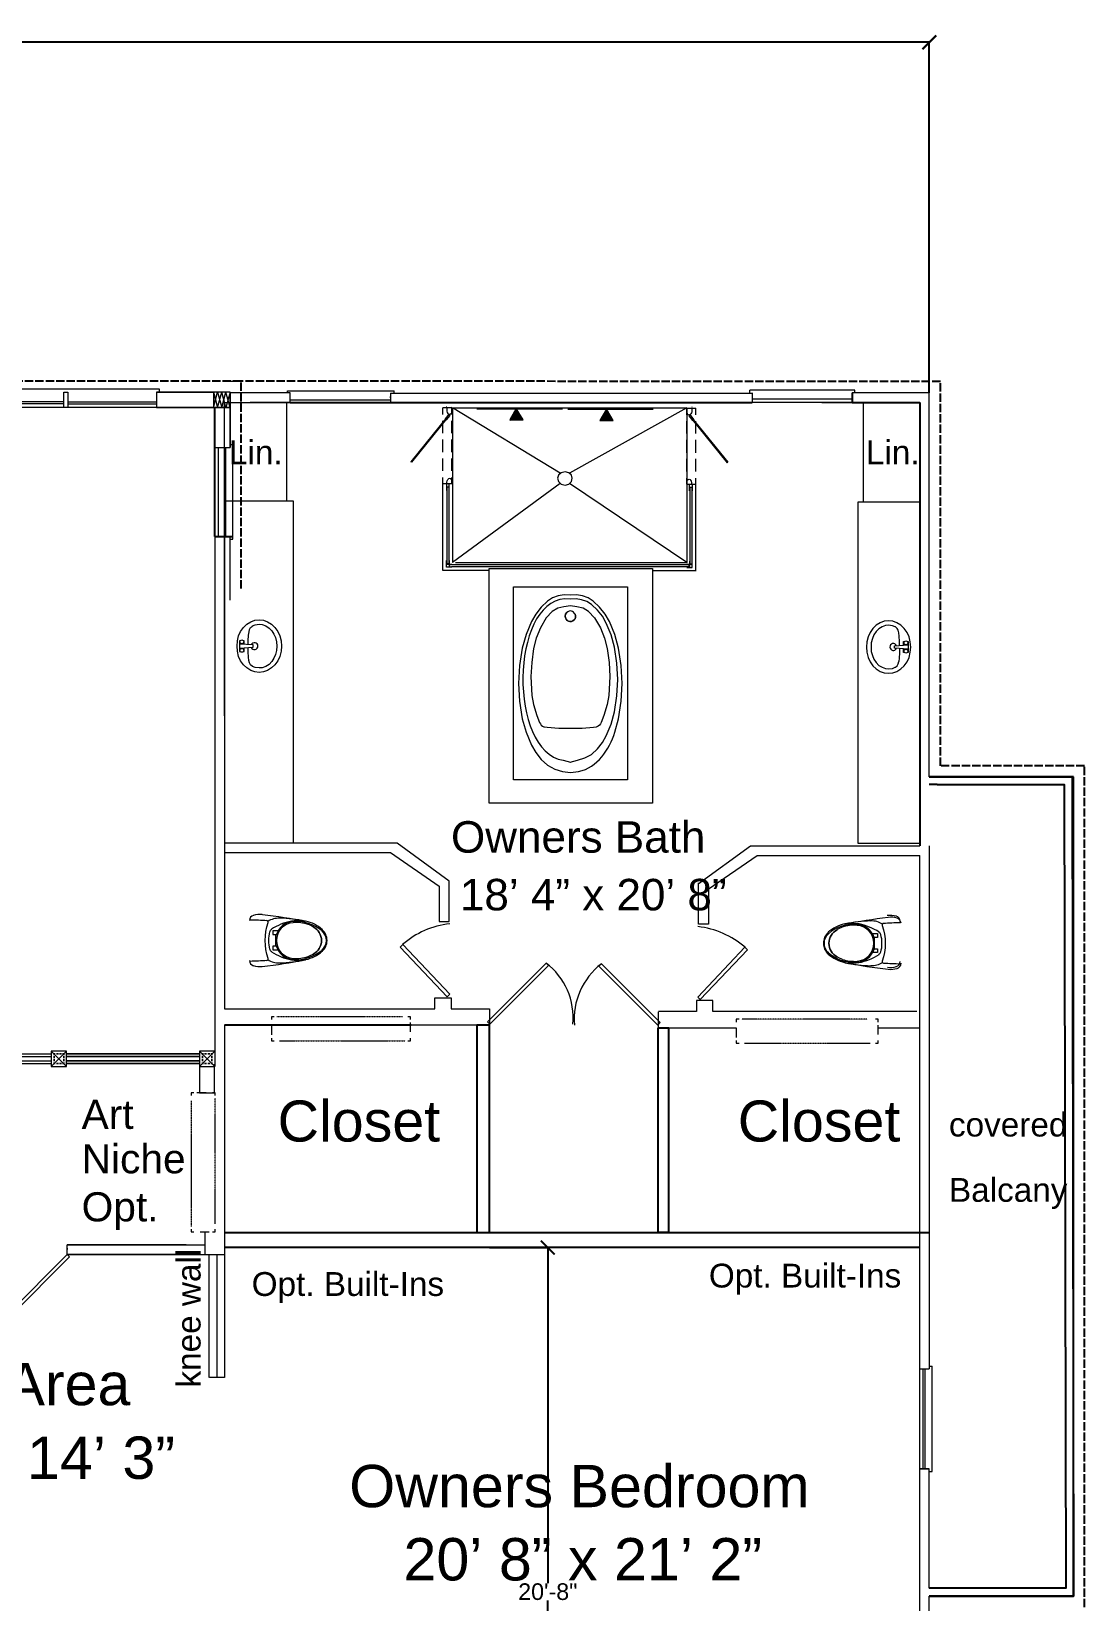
# Model space of a CAD drawing. Header units: inches. Extents: x 38 to 8673, y 1 to 7200.
# Drawn here: x 7977 to 8357, y 3444 to 4010 of the extents above; entities that cross this region are included whole.
import ezdxf

# ---------------------------------------------------------------- set-up
doc = ezdxf.new("R2010")
doc.units = ezdxf.units.IN
doc.header["$MEASUREMENT"] = 0
doc.linetypes.add('ACAD_ISO02W100', pattern=[15, 12, -3])
doc.linetypes.add('ACAD_ISO08W100', pattern=[36, 24, -3, 6, -3])
doc.layers.add('PDF_Layer 2', color=7, linetype='Continuous', true_color=0x221f1f)
doc.styles.add('PDF Arial', font='arial.ttf')
doc.styles.get("Standard").update_dxf_attribs({"font": 'arial.ttf'})
doc.dimstyles.get("Standard").update_dxf_attribs({"dimtxt": 6, "dimasz": 5, "dimexe": 0.18, "dimexo": 0.0625, "dimgap": 0.09, "dimtad": 0, "dimtih": 1, "dimtoh": 1, "dimdec": 0, "dimzin": 0, "dimdsep": 46, "dimlunit": 4, "dimtxsty": 'Standard', "dimblk": 'ARCHTICK', "dimcen": 0.09, "dimclrd": 3, "dimclre": 3, "dimclrt": 1, "dimadec": 0, "dimazin": 0, "dimtfac": 1, "dimtdec": 0, "dimtofl": 0, "dimtmove": 0, "dimatfit": 3, "dimfxl": 100, "dimtolj": 1, "dimtzin": 0, "dimarcsym": 0})

# ---------------------------------------------------------------- blocks, each defined once
blk = doc.blocks.new('_ArchTick')
at = {"color": 0, "linetype": 'ByBlock', "const_width": 0.15}
blk.add_lwpolyline([(-0.5, -0.5), (0.5, 0.5)], dxfattribs=at)
blk = doc.blocks.new('*D69')
at = {"layer": 'Defpoints', "color": 0, "transparency": 16777216}
for p in [(8141.98, 3571.39), (8163.03, 3571.39), (8176.07, 3323.25)]:
    blk.add_point(p, dxfattribs=at)
at = {"layer": 'PDF_Layer 2', "color": 3, "lineweight": -2, "transparency": 16777216}
for p, q in [((8142.05, 3571.39), (8163.21, 3571.39)), ((8163.03, 3571.39), (8163.03, 3450.47)), ((8163.03, 3323.25), (8163.03, 3444.16)), ((8176.01, 3323.25), (8162.85, 3323.25))]:
    blk.add_line(p, q, dxfattribs=at)
at = {"layer": 'PDF_Layer 2', "color": 3, "lineweight": -2, "transparency": 16777216, "xscale": 5, "yscale": 5, "zscale": 5}
for p, rotation in [((8163.03, 3571.39), 90), ((8163.03, 3323.25), 270)]:
    blk.add_blockref('_ArchTick', p, dxfattribs=dict(at, rotation=rotation))
at = {"layer": 'PDF_Layer 2', "color": 1, "transparency": 16777216, "insert": (8163.03, 3447.32), "char_height": 6, "attachment_point": 5}
blk.add_mtext('\\A1;20\'-8"', dxfattribs=at)
blk = doc.blocks.new('*D76')
at = {"layer": 'Defpoints', "color": 0, "transparency": 16777216}
for p in [(8300.51, 4005.95), (7481.47, 3903.81), (8300.51, 3879.52)]:
    blk.add_point(p, dxfattribs=at)
at = {"layer": 'PDF_Layer 2', "color": 3, "lineweight": -2, "transparency": 16777216}
for p, q in [((7481.47, 3903.87), (7481.47, 4006.13)), ((7481.47, 4005.95), (7880.58, 4005.95)), ((8300.51, 4005.95), (7901.4, 4005.95)), ((8300.51, 3879.58), (8300.51, 4006.13))]:
    blk.add_line(p, q, dxfattribs=at)
at = {"layer": 'PDF_Layer 2', "color": 3, "lineweight": -2, "transparency": 16777216, "xscale": 5, "yscale": 5, "zscale": 5, "rotation": 180}
blk.add_blockref('_ArchTick', (7481.47, 4005.95), dxfattribs=at)
at = {"layer": 'PDF_Layer 2', "color": 3, "lineweight": -2, "transparency": 16777216, "xscale": 5, "yscale": 5, "zscale": 5}
blk.add_blockref('_ArchTick', (8300.51, 4005.95), dxfattribs=at)
at = {"layer": 'PDF_Layer 2', "color": 1, "transparency": 16777216, "insert": (7890.99, 4005.95), "char_height": 6, "attachment_point": 5}
blk.add_mtext('\\A1;68\'-3"', dxfattribs=at)

msp = doc.modelspace()

# ---------------------------------------------------------------- linework, layer by layer
at = {"color": 18, "true_color": 0x000000}
for p, q in [((8297.07, 3876.08), (8297.07, 3716.22)), ((8352.5, 3741.11), (8300.51, 3741.11)), ((8303.31, 3738.31), (8300.51, 3738.31)), ((8352.5, 3445.78), (8352.5, 3741.11)), ((8113.79, 3651.61), (8046.47, 3651.61)), ((8046.47, 3576.81), (8300.51, 3576.82)), ((8297.07, 3571.39), (8046.47, 3571.39)), ((8303.31, 3448.58), (8300.51, 3448.58)), ((8300.51, 3445.78), (8352.5, 3445.78))]:
    msp.add_line(p, q, dxfattribs=at)
for points in [[(8300.51, 3741.12), (8352, 3741.12), (8352.5, 3445.78), (8300.51, 3445.78)], [(8303.31, 3738.31), (8349.2, 3738.31), (8349.69, 3448.58), (8303.31, 3448.58)]]:
    msp.add_lwpolyline(points, dxfattribs=at)
for points in [[(8141.98, 3651.61), (8137.44, 3651.61), (8137.44, 3576.82), (8141.98, 3576.82)], [(8202.82, 3650.61), (8206.55, 3650.61), (8206.55, 3576.82), (8202.82, 3576.82)]]:
    msp.add_lwpolyline(points, close=True, dxfattribs=at)
at = {"layer": 'PDF_Layer 2', "color": 18, "linetype": 'ACAD_ISO02W100', "ltscale": 0.25, "true_color": 0x000000}
for p, q in [((8052.55, 3883.81), (7763.19, 3883.81)), ((8304.51, 3883.61), (8052.55, 3883.81)), ((8052.55, 3809.01), (8052.55, 3883.81)), ((8304.51, 3745.11), (8304.51, 3883.61)), ((8356.5, 3745.11), (8304.51, 3745.11)), ((8356.5, 3441.77), (8356.5, 3745.11))]:
    msp.add_line(p, q, dxfattribs=at)
at = {"layer": 'PDF_Layer 2', "color": 18, "lineweight": 0, "true_color": 0x000000}
for p, q in [((8042.55, 3879.81), (8042.55, 3874.29)), ((8236.7, 3879.53), (8236.7, 3876.09)), ((8046.55, 3836.09), (8046.55, 3876.09)), ((8113.87, 3854.52), (8113.63, 3854.72)), ((8227.69, 3854.36), (8227.89, 3854.6)), ((8043.03, 3827.81), (8043.03, 3801.29)), ((8300.5, 3716.22), (8300.51, 3527.66)), ((8297.07, 3650.61), (8297.07, 3712.8)), ((8043.03, 3642.25), (8043.03, 3636.73)), ((8037.51, 3636.73), (8043.03, 3636.73)), ((8037.51, 3636.73), (8037.51, 3627.21)), ((8037.51, 3627.21), (8042.87, 3627.21)), ((8042.87, 3627.21), (8042.86, 3627.47)), ((8039.36, 3577.07), (8039.36, 3568.9))]:
    msp.add_line(p, q, dxfattribs=at)
at = {"layer": 'PDF_Layer 2', "color": 18, "true_color": 0x000000}
for p, q in [((8272.7, 3879.52), (8272.7, 3876.09)), ((8043.03, 3859.81), (8043.03, 3874.29)), ((8070.21, 3876.09), (8106.3, 3876.09)), ((8106.3, 3876.09), (8236.7, 3876.09)), ((8272.7, 3876.09), (8297.07, 3876.09)), ((8297.07, 3876.09), (8297.07, 3876.08)), ((8043.03, 3827.81), (8043.03, 3859.81)), ((8043.03, 3827.81), (8049.51, 3827.81))]:
    msp.add_line(p, q, dxfattribs=at)
at = {"layer": 'PDF_Layer 2', "color": 18, "lineweight": 0, "true_color": 0x000000}
for points in [[(8048.55, 3883.81), (8049.35, 3883.81)], [(8049.75, 3883.81), (8050.47, 3883.81)], [(8021.99, 3879.81), (8021.99, 3874.29), (7957.99, 3874.29), (7957.99, 3879.81), (7939.99, 3879.81), (7939.99, 3874.29), (7875.99, 3874.29), (7875.99, 3879.81)], [(8023.03, 3879.81), (8023.03, 3880.85), (7957.03, 3880.85), (7957.03, 3879.81)], [(8021.99, 3879.81), (8042.55, 3879.81), (8021.99, 3879.81)], [(8048.55, 3879.81), (8021.99, 3879.81)], [(8042.55, 3879.81), (8043.99, 3874.29), (8045.51, 3879.81)], [(8042.55, 3874.29), (8043.99, 3879.81)], [(8043.99, 3879.81), (8045.51, 3874.29), (8047.03, 3879.81)], [(8048.55, 3879.81), (8047.03, 3874.29), (8045.51, 3879.81)], [(8046.55, 3876.09), (8070.21, 3876.09), (8070.21, 3879.61)], [(8048.55, 3874.29), (8047.03, 3879.81)], [(8048.55, 3879.81), (8048.55, 3874.29), (8048.55, 3879.81)], [(8070.21, 3879.61), (8048.55, 3879.61)], [(8055.76, 3876.09), (8070.21, 3876.09), (8070.21, 3879.61)], [(8069.26, 3880.29), (8107.7, 3880.29)], [(8069.26, 3879.61), (8069.26, 3880.29)], [(8106.3, 3879.49), (8106.3, 3876.09), (8106.3, 3876.09)], [(8106.3, 3879.49), (8236.7, 3879.49)], [(8107.7, 3879.49), (8107.7, 3880.29)], [(8273.74, 3880.57), (8235.83, 3880.57)], [(8235.83, 3879.52), (8235.83, 3880.57)], [(8300.51, 3741.12), (8300.51, 3879.52), (8272.7, 3879.52)], [(8273.74, 3879.53), (8273.74, 3880.57)], [(7988.55, 3876.29), (7957.99, 3876.29)], [(7988.55, 3875.57), (7957.99, 3875.57)], [(7989.99, 3876.29), (8021.99, 3876.29)], [(7989.99, 3875.57), (8021.99, 3875.57)], [(8048.55, 3874.29), (8021.99, 3874.29), (8048.55, 3874.29)], [(8021.99, 3874.29), (8048.55, 3874.29), (8021.99, 3874.29)], [(8048.55, 3874.29), (8021.99, 3874.29), (8048.55, 3874.29)], [(8043.03, 3874.29), (8021.99, 3874.29)], [(8055.76, 3876.09), (8070.21, 3876.09), (8055.76, 3876.09)], [(8068.79, 3876.09), (8068.79, 3876.09), (8068.79, 3840.56)], [(8070.21, 3877.01), (8106.3, 3877.01)], [(8128.48, 3874.17), (8125.23, 3874.17)], [(8125.23, 3871.79), (8125.23, 3874.17)], [(8126.65, 3874.17), (8126.65, 3872.92), (8126.75, 3872.54), (8126.96, 3872.17)], [(8128.48, 3874.17), (8128.48, 3872.92), (8128.28, 3872.17)], [(8128.48, 3874.54), (8128.38, 3874.54)], [(8128.48, 3871.79), (8128.48, 3874.17)], [(8128.68, 3874.17), (8213.1, 3874.17), (8170.79, 3850.61)], [(8167.5, 3850.61), (8128.68, 3874.17)], [(8128.68, 3874.17), (8128.68, 3818.41)], [(8137.48, 3873.76), (8168.31, 3873.76)], [(8165.64, 3873.89), (8147.61, 3873.89)], [(8150.68, 3872.2), (8153.11, 3869.79)], [(8150.76, 3872.37), (8153.38, 3869.78)], [(8150.76, 3872.28), (8153.29, 3869.79)], [(8150.86, 3872.46), (8153.56, 3869.79)], [(8150.94, 3872.64), (8153.83, 3869.79)], [(8150.94, 3872.55), (8153.74, 3869.78)], [(8151.04, 3872.82), (8153.92, 3869.96)], [(8151.04, 3872.73), (8154.01, 3869.79)], [(8151.12, 3872.91), (8153.74, 3870.32)], [(8151.22, 3873.08), (8153.38, 3870.94)], [(8151.22, 3873), (8153.56, 3870.68)], [(8151.3, 3873.26), (8152.93, 3871.66)], [(8151.3, 3873.18), (8153.11, 3871.3)], [(8151.4, 3873.36), (8152.75, 3872.02)], [(8151.48, 3873.53), (8152.39, 3872.73)], [(8151.48, 3873.44), (8152.57, 3872.37)], [(8151.58, 3873.71), (8151.94, 3873.35)], [(8151.58, 3873.62), (8152.12, 3873)], [(8151.66, 3873.8), (8151.76, 3873.71)], [(8170.2, 3873.71), (8201.04, 3873.71)], [(8198.15, 3873.71), (8180.12, 3873.71)], [(8183.28, 3872.19), (8185.89, 3869.6)], [(8183.36, 3872.28), (8186.07, 3869.61)], [(8183.46, 3872.46), (8186.34, 3869.61)], [(8183.46, 3872.37), (8186.25, 3869.6)], [(8183.54, 3872.64), (8186.43, 3869.79)], [(8183.54, 3872.55), (8186.52, 3869.61)], [(8183.64, 3872.73), (8186.25, 3870.14)], [(8183.72, 3872.91), (8185.89, 3870.77)], [(8183.72, 3872.82), (8186.07, 3870.5)], [(8183.82, 3873.08), (8185.44, 3871.48)], [(8183.82, 3873), (8185.62, 3871.12)], [(8183.9, 3873.18), (8185.26, 3871.84)], [(8184, 3873.35), (8184.9, 3872.55)], [(8184, 3873.26), (8185.08, 3872.19)], [(8184.08, 3873.53), (8184.45, 3873.17)], [(8184.08, 3873.44), (8184.63, 3872.82)], [(8184.18, 3873.62), (8184.27, 3873.53)], [(8213.08, 3874.38), (8213.18, 3874.38)], [(8213.08, 3874), (8216.33, 3874)], [(8213.08, 3871.62), (8213.08, 3874)], [(8213.08, 3874), (8213.08, 3872.75), (8213.29, 3872)], [(8213.1, 3874.17), (8213.1, 3818.41)], [(8214.91, 3874), (8214.91, 3872.75), (8214.81, 3872.37), (8214.61, 3872)], [(8216.33, 3871.62), (8216.33, 3874)], [(8272.7, 3877.29), (8236.7, 3877.29)], [(8272.7, 3876.09), (8272.7, 3876.09), (8236.7, 3876.09)], [(8261.74, 3876.09), (8272.7, 3876.09)], [(8276.75, 3876.09), (8276.75, 3840.24)], [(8297.07, 3776.65), (8297.07, 3776.65), (8297.07, 3876.09), (8297.07, 3876.09), (8297.07, 3876.09)], [(8126.96, 3870.79), (8126.76, 3870.92), (8113.63, 3854.72)], [(8126.96, 3870.79), (8113.87, 3854.52)], [(8125.23, 3865.04), (8125.23, 3869.54)], [(8127.36, 3871.91), (8126.04, 3870.16), (8126.15, 3870.16)], [(8126.35, 3869.79), (8126.25, 3869.92)], [(8127.66, 3871.42), (8126.35, 3869.79)], [(8128.28, 3872.17), (8127.98, 3871.92), (8127.57, 3871.79), (8127.26, 3871.92), (8126.96, 3872.17)], [(8127.36, 3871.92), (8127.67, 3871.42)], [(8128.48, 3865.04), (8128.48, 3869.54)], [(8149.32, 3869.78), (8149.42, 3869.78)], [(8149.41, 3869.96), (8149.68, 3869.78)], [(8149.41, 3869.88), (8149.5, 3869.79)], [(8149.5, 3870.14), (8149.96, 3869.79)], [(8149.5, 3870.05), (8149.78, 3869.78)], [(8149.59, 3870.23), (8150.04, 3869.78)], [(8149.68, 3870.41), (8150.41, 3869.79)], [(8149.68, 3870.32), (8150.23, 3869.79)], [(8149.77, 3870.59), (8150.67, 3869.79)], [(8149.77, 3870.5), (8150.49, 3869.78)], [(8149.86, 3870.76), (8150.95, 3869.78)], [(8149.86, 3870.68), (8150.86, 3869.79)], [(8149.96, 3870.86), (8151.13, 3869.79)], [(8150.04, 3871.12), (8151.4, 3869.78)], [(8150.04, 3870.94), (8151.22, 3869.78)], [(8150.14, 3871.3), (8151.67, 3869.79)], [(8150.14, 3871.21), (8151.58, 3869.78)], [(8150.22, 3871.39), (8151.85, 3869.79)], [(8150.32, 3871.57), (8152.12, 3869.78)], [(8150.32, 3871.48), (8151.94, 3869.79)], [(8150.4, 3871.75), (8152.39, 3869.79)], [(8150.4, 3871.66), (8152.3, 3869.78)], [(8150.5, 3871.84), (8152.57, 3869.79)], [(8150.58, 3872.02), (8152.84, 3869.79)], [(8150.58, 3871.93), (8152.66, 3869.79)], [(8150.68, 3872.1), (8153.02, 3869.78)], [(8181.83, 3869.61), (8181.92, 3869.61)], [(8181.92, 3869.78), (8182.19, 3869.6)], [(8181.92, 3869.7), (8182.01, 3869.61)], [(8182.01, 3869.96), (8182.46, 3869.61)], [(8182.01, 3869.87), (8182.28, 3869.6)], [(8182.1, 3870.05), (8182.56, 3869.6)], [(8182.19, 3870.23), (8182.91, 3869.61)], [(8182.19, 3870.14), (8182.73, 3869.61)], [(8182.28, 3870.41), (8183.19, 3869.61)], [(8182.28, 3870.32), (8183.01, 3869.61)], [(8182.37, 3870.59), (8183.45, 3869.61)], [(8182.37, 3870.5), (8183.36, 3869.61)], [(8182.46, 3870.68), (8183.64, 3869.61)], [(8182.55, 3870.94), (8183.9, 3869.6)], [(8182.55, 3870.76), (8183.72, 3869.6)], [(8182.64, 3871.12), (8184.18, 3869.61)], [(8182.64, 3871.04), (8184.09, 3869.61)], [(8182.73, 3871.21), (8184.35, 3869.61)], [(8182.82, 3871.39), (8184.63, 3869.6)], [(8182.82, 3871.3), (8184.45, 3869.61)], [(8182.92, 3871.57), (8184.9, 3869.61)], [(8182.92, 3871.48), (8184.81, 3869.61)], [(8183, 3871.66), (8185.08, 3869.61)], [(8183.1, 3871.84), (8185.35, 3869.61)], [(8183.1, 3871.75), (8185.17, 3869.61)], [(8183.18, 3872.02), (8185.62, 3869.61)], [(8183.18, 3871.92), (8185.53, 3869.6)], [(8183.28, 3872.1), (8185.8, 3869.61)], [(8213.08, 3864.86), (8213.08, 3869.37)], [(8213.28, 3872), (8213.59, 3871.74), (8213.99, 3871.62), (8214.3, 3871.74), (8214.6, 3872)], [(8214.2, 3871.74), (8213.89, 3871.25)], [(8213.89, 3871.25), (8215.21, 3869.62)], [(8214.2, 3871.75), (8215.52, 3870), (8215.42, 3870)], [(8214.6, 3870.62), (8214.8, 3870.74), (8227.89, 3854.6)], [(8214.6, 3870.62), (8227.69, 3854.36)], [(8215.21, 3869.62), (8215.31, 3869.75)], [(8216.33, 3864.86), (8216.33, 3869.37)], [(8125.23, 3858.15), (8125.23, 3862.78)], [(8128.48, 3858.15), (8128.48, 3862.78)], [(8213.08, 3857.98), (8213.08, 3862.61)], [(8216.33, 3857.98), (8216.33, 3862.61)], [(8043.03, 3859.81), (8048.55, 3859.81)], [(8044.31, 3827.81), (8044.31, 3859.81)], [(8047.03, 3827.81), (8047.03, 3859.81)], [(8049.51, 3826.85), (8049.51, 3860.85), (8048.55, 3860.85)], [(8125.23, 3851.4), (8125.23, 3855.9)], [(8128.48, 3851.4), (8128.48, 3855.9)], [(8213.08, 3851.22), (8213.08, 3855.73)], [(8216.33, 3851.22), (8216.33, 3855.73)], [(8125.23, 3846.76), (8125.13, 3846.76)], [(8125.23, 3846.76), (8125.23, 3849.02)], [(8125.23, 3815.48), (8125.23, 3846.77)], [(8128.48, 3846.76), (8125.23, 3846.76)], [(8126.55, 3846.76), (8126.55, 3844.39)], [(8126.65, 3847.39), (8126.75, 3847.89), (8126.96, 3848.27)], [(8126.65, 3846.76), (8126.65, 3847.39)], [(8126.65, 3845.64), (8126.65, 3817.98)], [(8126.65, 3845.64), (8127.36, 3845.64), (8127.36, 3817.98)], [(8128.28, 3848.27), (8127.98, 3848.52), (8127.57, 3848.64), (8127.26, 3848.52), (8126.96, 3848.27)], [(8127.46, 3844.39), (8127.46, 3846.77)], [(8128.48, 3847.39), (8128.38, 3847.89), (8128.28, 3848.27)], [(8128.48, 3847.14), (8128.38, 3847.14)], [(8128.48, 3846.76), (8128.48, 3849.02)], [(8167.5, 3846.83), (8128.68, 3818.41)], [(8213.1, 3818.41), (8170.79, 3846.83)], [(8213.08, 3846.6), (8213.08, 3848.85)], [(8213.08, 3847.22), (8213.18, 3847.72), (8213.29, 3848.1)], [(8213.08, 3846.97), (8213.18, 3846.97)], [(8213.08, 3846.6), (8216.33, 3846.6)], [(8213.28, 3848.1), (8213.59, 3848.34), (8213.99, 3848.47), (8214.3, 3848.34), (8214.6, 3848.1)], [(8214.1, 3844.22), (8214.1, 3846.59)], [(8214.91, 3845.47), (8214.2, 3845.47), (8214.2, 3817.82)], [(8214.91, 3847.22), (8214.81, 3847.72), (8214.61, 3848.1)], [(8214.91, 3846.6), (8214.91, 3847.22)], [(8214.91, 3845.47), (8214.91, 3817.82)], [(8215.01, 3846.6), (8215.01, 3844.22)], [(8216.33, 3846.6), (8216.33, 3848.85)], [(8216.33, 3846.6), (8216.43, 3846.6)], [(8216.33, 3815.32), (8216.33, 3846.6)], [(8046.55, 3717.36), (8071.36, 3717.36), (8071.36, 3840.56), (8046.55, 3840.56)], [(8046.55, 3763.13), (8046.55, 3836.09), (8046.48, 3657.54), (8122.32, 3657.51), (8122.32, 3661.46), (8128.21, 3661.46), (8128.21, 3657.51), (8141.98, 3657.51), (8141.98, 3651.61), (8113.79, 3651.61)], [(8048.55, 3804.81), (8048.55, 3827.81), (8048.55, 3827.81), (8048.55, 3827.81), (8048.55, 3827.81)], [(8048.55, 3826.85), (8049.51, 3826.85)], [(8126.55, 3816.74), (8126.55, 3819.11)], [(8127.46, 3819.11), (8127.46, 3816.73), (8126.55, 3816.73)], [(8126.55, 3817.86), (8128.48, 3817.86)], [(8128.48, 3816.74), (8126.55, 3816.74)], [(8126.65, 3817.98), (8127.36, 3817.98)], [(8127.36, 3817.98), (8126.65, 3817.98)], [(8127.56, 3817.74), (8127.56, 3816.99)], [(8127.56, 3816.98), (8127.56, 3817.74)], [(8213.71, 3817.54), (8128.28, 3817.54)], [(8213.71, 3816.84), (8128.28, 3816.84)], [(8213.26, 3818.31), (8129.75, 3818.31)], [(8215.01, 3817.69), (8213.08, 3817.69)], [(8213.08, 3816.56), (8215.01, 3816.56)], [(8214, 3817.57), (8214, 3816.82)], [(8214, 3816.82), (8214, 3817.57)], [(8214.1, 3818.94), (8214.1, 3816.57), (8215.01, 3816.57)], [(8214.91, 3817.82), (8214.2, 3817.82)], [(8214.2, 3817.82), (8214.91, 3817.82)], [(8215.01, 3816.56), (8215.01, 3818.94)], [(8141.8, 3815.56), (8125.15, 3815.56)], [(8216.33, 3815.46), (8200.84, 3815.46)], [(8191.71, 3740.08), (8150.7, 3740.08), (8150.7, 3809.64), (8191.71, 3809.64)], [(8162.94, 3804.44), (8160.68, 3802.32), (8158.75, 3799.77), (8157.14, 3797.12)], [(8171.2, 3806.67), (8168.95, 3806.78), (8166.8, 3806.35), (8164.76, 3805.61), (8162.94, 3804.44)], [(8171.2, 3805.18), (8169.16, 3805.29)], [(8178.82, 3803.27), (8177.11, 3804.33), (8175.17, 3804.97), (8173.24, 3805.29), (8171.2, 3805.18)], [(8179.36, 3804.44), (8177.54, 3805.61), (8175.5, 3806.35), (8173.35, 3806.78), (8171.21, 3806.67)], [(8185.26, 3797.11), (8183.66, 3799.76), (8181.62, 3802.32), (8179.36, 3804.44)], [(8191.71, 3809.64), (8191.71, 3740.08)], [(8043.03, 3801.29), (8043.03, 3642.25), (8037.51, 3642.25), (8037.51, 3636.73)], [(8171.2, 3802.74), (8168.84, 3802.42), (8166.59, 3801.89), (8164.66, 3800.72), (8162.4, 3798.49)], [(8169.81, 3800.3), (8169.38, 3799.77), (8169.27, 3799.02), (8169.38, 3799.77), (8169.81, 3800.3)], [(8179.9, 3798.49), (8177.75, 3800.73), (8175.82, 3801.89), (8173.46, 3802.42), (8171.2, 3802.74)], [(8184.08, 3796.58), (8182.69, 3799.02), (8180.97, 3801.25), (8178.83, 3803.27)], [(8055.35, 3793.42), (8055.51, 3794.3), (8055.91, 3794.94), (8056.55, 3795.5), (8056.63, 3795.58), (8057.59, 3795.9), (8059.03, 3796.14), (8060.07, 3796.06), (8061.35, 3795.58), (8062.55, 3794.78), (8063.51, 3793.82), (8064.31, 3792.62), (8064.87, 3791.34), (8065.27, 3789.82), (8065.35, 3788.22), (8065.27, 3786.7), (8064.87, 3785.18), (8064.31, 3783.9), (8063.51, 3782.7), (8062.55, 3781.66), (8061.35, 3780.94), (8060.07, 3780.46), (8059.03, 3780.38), (8057.59, 3780.54), (8056.63, 3780.94), (8056.55, 3780.94), (8055.91, 3781.5), (8055.51, 3782.22), (8055.27, 3783.02), (8055.19, 3784.3), (8055.03, 3786.22), (8055.03, 3787.66), (8055.03, 3787.58)], [(8055.03, 3788.77), (8055.03, 3790.21), (8055.19, 3792.21), (8055.35, 3793.41)], [(8157.14, 3797.11), (8155.21, 3792.44), (8153.81, 3787.55)], [(8160.36, 3794.88), (8158.86, 3791.17), (8157.89, 3787.34)], [(8162.4, 3798.49), (8160.36, 3794.88)], [(8179.9, 3798.49), (8182.04, 3794.88), (8183.44, 3791.17), (8184.41, 3787.34)], [(8187.09, 3787.87), (8185.91, 3792.33), (8184.09, 3796.58)], [(8188.48, 3787.56), (8187.2, 3792.44), (8185.26, 3797.11)], [(8289.52, 3793.09), (8289.36, 3793.97), (8288.96, 3794.61), (8288.32, 3795.17), (8288.24, 3795.25), (8287.28, 3795.57), (8285.84, 3795.81), (8284.8, 3795.73), (8283.52, 3795.25), (8282.32, 3794.45), (8281.36, 3793.49), (8280.56, 3792.29), (8280, 3791.01), (8279.6, 3789.49), (8279.52, 3787.89), (8279.6, 3786.37), (8280, 3784.85), (8280.56, 3783.57), (8281.36, 3782.37), (8282.32, 3781.33), (8283.52, 3780.61), (8284.8, 3780.13), (8285.84, 3780.05), (8287.28, 3780.21), (8288.24, 3780.61), (8288.32, 3780.61), (8288.96, 3781.17), (8289.36, 3781.89), (8289.6, 3782.69)], [(8289.84, 3788.45), (8289.84, 3789.89), (8289.68, 3791.89), (8289.52, 3793.09)], [(8052.23, 3790.21), (8051.91, 3790.21)], [(8051.92, 3790.21), (8051.92, 3786.29), (8052.24, 3786.29)], [(8053.59, 3788.93), (8053.59, 3790.21), (8053.35, 3790.21)], [(8053.59, 3786.3), (8053.59, 3787.58)], [(8153.81, 3787.56), (8152.85, 3781.29), (8152.52, 3774.81)], [(8157.89, 3787.34), (8157.25, 3782.35)], [(8184.41, 3787.34), (8185.16, 3782.35), (8185.37, 3777.25), (8185.05, 3770.46), (8184.41, 3767.17), (8183.23, 3763.23), (8182.26, 3760.69), (8182.05, 3760.26), (8181.62, 3759.73), (8181.19, 3759.41), (8180.76, 3759.2), (8180.54, 3759.2)], [(8188.27, 3776.19), (8187.95, 3782.14), (8187.09, 3787.87)], [(8188.48, 3762.06), (8189.45, 3768.44), (8189.88, 3774.81), (8189.45, 3781.29), (8188.48, 3787.55)], [(8289.84, 3787.25), (8289.84, 3787.33), (8289.84, 3785.89), (8289.68, 3783.97), (8289.6, 3782.69)], [(8291.28, 3788.61), (8291.28, 3789.89), (8291.52, 3789.89)], [(8292.64, 3789.89), (8292.96, 3789.89)], [(8292.96, 3789.89), (8292.96, 3785.97), (8292.64, 3785.97)], [(8053.35, 3786.3), (8053.59, 3786.3)], [(8157.25, 3782.35), (8156.93, 3777.25), (8157.25, 3770.46), (8157.89, 3767.17), (8159.08, 3763.23), (8160.04, 3760.69), (8160.36, 3760.26), (8160.69, 3759.73), (8161.12, 3759.41), (8161.55, 3759.2), (8161.87, 3759.2)], [(8291.28, 3785.97), (8291.28, 3787.25)], [(8291.52, 3785.97), (8291.28, 3785.97)], [(8187.09, 3764.61), (8187.95, 3770.35), (8188.27, 3776.19)], [(8152.52, 3774.81), (8152.85, 3768.44), (8153.81, 3762.07)], [(8153.81, 3762.06), (8155.21, 3757.18), (8157.14, 3752.51)], [(8161.86, 3759.2), (8162.83, 3758.98)], [(8162.83, 3758.98), (8167.02, 3758.67), (8171.21, 3758.67)], [(8171.2, 3758.66), (8175.39, 3758.66), (8179.47, 3758.98)], [(8179.47, 3758.98), (8180.54, 3759.2)], [(8184.08, 3755.9), (8185.91, 3760.15), (8187.09, 3764.61)], [(8187.2, 3757.18), (8188.49, 3762.07)], [(8178.82, 3749.22), (8180.97, 3751.24), (8182.69, 3753.47), (8184.08, 3755.91)], [(8157.14, 3752.51), (8158.75, 3749.85), (8160.68, 3747.41), (8162.93, 3745.29)], [(8171.1, 3746.45), (8173.78, 3747.09), (8176.36, 3747.94), (8178.83, 3749.21)], [(8297.07, 3751.61), (8297.07, 3735.85)], [(8162.94, 3745.28), (8165.51, 3743.9), (8168.31, 3743.05), (8171.2, 3742.74)], [(8168.52, 3747.09), (8171.2, 3746.46)], [(8171.2, 3742.74), (8174.1, 3743.05)], [(8046.55, 3713.8), (8106.33, 3713.8), (8123.85, 3701.72), (8123.85, 3688.98), (8127.46, 3688.98), (8127.46, 3703.57), (8108.71, 3717.22), (8046.55, 3717.22)], [(8217.24, 3702.5), (8236.11, 3716.22), (8297.1, 3716.22)], [(8220.78, 3700.6), (8238.48, 3712.8), (8297.07, 3712.8)], [(8220.96, 3700.6), (8220.96, 3687.98), (8217.34, 3687.98), (8217.34, 3702.89)], [(8065.7, 3685.6), (8063.94, 3685.6), (8063.94, 3684.24), (8065.54, 3684.24)], [(8065.54, 3680.08), (8063.94, 3680.08), (8063.94, 3678.8), (8065.7, 3678.8)], [(8064.98, 3680.08), (8064.98, 3684.24)], [(8280.1, 3684.6), (8281.87, 3684.6), (8281.87, 3683.24), (8280.26, 3683.24)], [(8280.82, 3679.08), (8280.82, 3683.24)], [(8280.26, 3679.08), (8281.86, 3679.08), (8281.86, 3677.8), (8280.1, 3677.8)], [(8296.07, 3656.51), (8222.48, 3656.51), (8222.48, 3660.46), (8216.6, 3660.46), (8216.6, 3656.51), (8202.92, 3656.51)], [(8046.47, 3651.61), (8046.47, 3651.61), (8046.47, 3524.55)], [(8064.44, 3654.62), (8063.44, 3654.62), (8063.44, 3653.62)], [(8063.44, 3651.4), (8063.44, 3648.07)], [(8113.59, 3653.62), (8113.59, 3654.62), (8112.59, 3654.62)], [(8113.59, 3649.18), (8113.59, 3652.51)], [(8172.1, 3651.92), (8172.1, 3651.92)], [(8172.65, 3651.62), (8172.65, 3651.62)], [(8202.82, 3656.41), (8202.82, 3650.61), (8231.02, 3650.61)], [(8231.98, 3653.72), (8230.98, 3653.72), (8230.98, 3652.72)], [(8282.12, 3652.72), (8282.12, 3653.72), (8281.12, 3653.72)], [(8282.12, 3648.28), (8282.12, 3651.61)], [(8063.44, 3646.96), (8063.44, 3645.96), (8064.44, 3645.96)], [(8112.59, 3645.96), (8113.59, 3645.96), (8113.59, 3646.96)], [(8230.98, 3650.5), (8230.98, 3647.16)], [(8230.98, 3646.06), (8230.98, 3645.06), (8231.98, 3645.06)], [(8281.12, 3645.06), (8282.12, 3645.06), (8282.12, 3646.06)], [(8282.36, 3650.61), (8297.07, 3650.61)], [(8297.07, 3527.66), (8297.07, 3650.61)], [(7931.99, 3641.29), (7984.07, 3641.29)], [(7931.99, 3640.25), (7984.07, 3640.25)], [(7984.07, 3642.25), (7989.59, 3636.73)], [(7984.07, 3636.73), (7989.59, 3642.25)], [(7985.11, 3640.81), (7985.11, 3641.29), (7985.51, 3641.29)], [(7985.51, 3641.29), (7985.11, 3641.29), (7985.11, 3640.81)], [(7985.91, 3641.29), (7986.63, 3641.29)], [(7986.63, 3641.29), (7985.91, 3641.29)], [(7988.15, 3641.29), (7988.63, 3641.29)], [(7988.63, 3640.81), (7988.63, 3641.29), (7988.15, 3641.29)], [(7988.63, 3641.29), (7988.63, 3640.81)], [(7989.59, 3641.29), (8037.51, 3641.29)], [(8037.51, 3641.29), (7989.59, 3641.29)], [(7989.59, 3640.25), (8037.51, 3640.25)], [(8037.51, 3640.25), (7989.59, 3640.25)], [(8037.51, 3642.25), (8043.03, 3636.73)], [(8037.51, 3636.73), (8043.03, 3642.25)], [(8038.55, 3640.81), (8038.55, 3641.29), (8038.95, 3641.29)], [(8038.95, 3641.29), (8038.55, 3641.29), (8038.55, 3640.81)], [(8040.47, 3641.29), (8041.19, 3641.29)], [(8041.19, 3641.29), (8040.47, 3641.29)], [(8041.59, 3641.29), (8041.99, 3641.29)], [(8041.99, 3640.81), (8041.99, 3641.29), (8041.59, 3641.29)], [(8041.99, 3641.29), (8041.99, 3640.81)], [(7931.99, 3638.73), (7984.07, 3638.73)], [(7931.99, 3637.77), (7984.07, 3637.77)], [(7985.51, 3637.77), (7985.11, 3637.77), (7985.11, 3638.17)], [(7985.11, 3638.17), (7985.11, 3637.77), (7985.51, 3637.77)], [(7986.63, 3637.77), (7985.91, 3637.77)], [(7985.91, 3637.77), (7986.63, 3637.77)], [(7988.63, 3638.17), (7988.63, 3637.77), (7988.15, 3637.77)], [(7988.15, 3637.77), (7988.63, 3637.77)], [(7988.63, 3637.77), (7988.63, 3638.17)], [(7989.59, 3638.73), (8037.51, 3638.73)], [(8037.51, 3638.73), (7989.59, 3638.73)], [(7989.59, 3637.77), (8037.51, 3637.77)], [(8037.51, 3637.77), (7989.59, 3637.77)], [(8038.95, 3637.77), (8038.55, 3637.77), (8038.55, 3638.17)], [(8038.55, 3638.17), (8038.55, 3637.77), (8038.95, 3637.77)], [(8041.19, 3637.77), (8040.47, 3637.77)], [(8040.47, 3637.77), (8041.19, 3637.77)], [(8041.99, 3638.17), (8041.99, 3637.77), (8041.59, 3637.77)], [(8041.59, 3637.77), (8041.99, 3637.77)], [(8041.99, 3637.77), (8041.99, 3638.17)], [(8042.86, 3627.47), (8042.86, 3627.47), (8042.86, 3637.52)], [(8035.47, 3627.21), (8034.47, 3627.21), (8034.47, 3626.21)], [(8039.92, 3627.21), (8036.58, 3627.21)], [(8043.14, 3626.21), (8043.14, 3627.21), (8042.14, 3627.21)], [(8034.47, 3578.07), (8034.47, 3577.07), (8035.47, 3577.07)], [(8042.14, 3577.07), (8043.14, 3577.07), (8043.14, 3578.07)], [(8032.66, 3572.42), (7989.81, 3572.42), (8032.66, 3572.42)], [(7989.81, 3568.9), (7989.81, 3572.42), (8039.36, 3572.42)], [(8037.69, 3577.07), (8041.02, 3577.07)], [(8028.92, 3568.9), (7989.81, 3568.9), (8028.92, 3568.9)], [(7989.81, 3568.9), (8046.47, 3568.9)], [(8040.95, 3524.55), (8040.95, 3568.9)], [(8043.76, 3568.9), (8043.76, 3524.55)], [(8300.51, 3491.66), (8297.07, 3491.66), (8297.07, 3527.66), (8300.51, 3527.66)], [(8298.27, 3491.66), (8298.27, 3527.66)], [(8299.07, 3491.66), (8299.07, 3527.66)], [(8300.51, 3528.62), (8301.55, 3528.62)], [(8301.55, 3490.62), (8301.55, 3528.62)], [(8046.47, 3524.55), (8041.06, 3524.55)], [(8297.07, 3379.81), (8297.07, 3491.66)], [(8297.07, 3491.66), (8300.51, 3491.66)], [(8299.31, 3491.66), (8298.83, 3491.66)], [(8300.51, 3448.58), (8300.51, 3491.66)], [(8300.51, 3490.62), (8301.55, 3490.62)], [(8300.51, 3379.81), (8300.51, 3445.78)]]:
    msp.add_lwpolyline(points, dxfattribs=at)
for points in [[(7988.55, 3879.81), (7989.99, 3879.81), (7989.99, 3874.29), (7988.55, 3874.29)], [(8048.55, 3879.81), (8048.55, 3859.81)], [(8106.3, 3877.81), (8106.3, 3878.29)], [(8048.55, 3874.29), (8021.99, 3874.29), (8043.03, 3874.29)], [(8126.55, 3874.54), (8126.65, 3874.54)], [(8128.38, 3874.54), (8128.48, 3874.54)], [(8151.66, 3873.89), (8149.32, 3869.79), (8154.1, 3869.79)], [(8151.66, 3873.89), (8149.32, 3869.79), (8154.1, 3869.79)], [(8184.18, 3873.71), (8181.83, 3869.61), (8186.61, 3869.61)], [(8184.18, 3873.71), (8181.83, 3869.61), (8186.61, 3869.61)], [(8213.18, 3874.38), (8213.08, 3874.38)], [(8215.01, 3874.38), (8214.91, 3874.38)], [(8171.76, 3848.81), (8171.56, 3849.89), (8170.6, 3850.79), (8169.25, 3851.15), (8167.89, 3850.79), (8166.93, 3849.89), (8166.54, 3848.81), (8166.93, 3847.55), (8167.89, 3846.65), (8169.25, 3846.29), (8170.6, 3846.65), (8171.56, 3847.55)], [(8126.55, 3847.14), (8126.65, 3847.14)], [(8128.38, 3847.14), (8128.48, 3847.14)], [(8213.18, 3846.97), (8213.08, 3846.97)], [(8215.01, 3846.97), (8214.91, 3846.97)], [(8297.09, 3717.04), (8274.93, 3717.04), (8274.93, 3840.24), (8297.07, 3840.24)], [(8200.71, 3731.68), (8141.89, 3731.68), (8141.89, 3816.29), (8200.71, 3816.29)], [(8055.99, 3779.42), (8054.55, 3780.38), (8053.35, 3781.5), (8052.31, 3782.94), (8051.59, 3784.54), (8051.19, 3786.38), (8051.03, 3788.22), (8051.19, 3790.14), (8051.59, 3791.98), (8052.31, 3793.5), (8053.35, 3794.94), (8054.55, 3796.14), (8055.99, 3797.02), (8057.43, 3797.58), (8059.03, 3797.74), (8060.55, 3797.58), (8061.99, 3797.02), (8063.43, 3796.14), (8064.63, 3794.94), (8065.67, 3793.5), (8066.39, 3791.98), (8066.87, 3790.14), (8067.03, 3788.22), (8066.87, 3786.38), (8066.39, 3784.54), (8065.67, 3782.94), (8064.63, 3781.5), (8063.43, 3780.38), (8061.99, 3779.42), (8060.55, 3778.94), (8059.03, 3778.78), (8057.43, 3778.94)], [(8288.88, 3779.09), (8290.32, 3780.05), (8291.52, 3781.17), (8292.56, 3782.61), (8293.28, 3784.21), (8293.68, 3786.05), (8293.84, 3787.89), (8293.68, 3789.81), (8293.28, 3791.65), (8292.56, 3793.17), (8291.52, 3794.61), (8290.32, 3795.81), (8288.88, 3796.69), (8287.44, 3797.25), (8285.84, 3797.41), (8284.32, 3797.25), (8282.88, 3796.69), (8281.44, 3795.81), (8280.24, 3794.61), (8279.2, 3793.17), (8278.48, 3791.65), (8278, 3789.81), (8277.84, 3787.89), (8278, 3786.05), (8278.48, 3784.21), (8279.2, 3782.61), (8280.24, 3781.17), (8281.44, 3780.05), (8282.88, 3779.09), (8284.32, 3778.61), (8285.84, 3778.45), (8287.44, 3778.61)], [(8056.87, 3787.82), (8056.87, 3788.7), (8051.91, 3789.02), (8051.91, 3787.5)], [(8288, 3787.49), (8288, 3788.37), (8292.96, 3788.69), (8292.96, 3787.17)], [(8110.73, 3680.69), (8127.69, 3662.74), (8126.81, 3661.81), (8109.85, 3679.76)], [(8234.07, 3679.69), (8217.11, 3661.74), (8217.99, 3660.81), (8234.95, 3678.76)], [(8142.15, 3651.97), (8141.27, 3652.85), (8162.42, 3674), (8163.3, 3673.12)], [(8203.53, 3652.5), (8182.33, 3673.7), (8181.45, 3672.82), (8202.65, 3651.62)], [(7984.07, 3636.73), (7989.59, 3636.73), (7989.59, 3642.25), (7984.07, 3642.25)], [(7985.11, 3639.69), (7985.11, 3640.41)], [(7987.03, 3641.29), (7987.75, 3641.29)], [(7988.63, 3640.41), (7988.63, 3639.69)], [(8038.55, 3639.69), (8038.55, 3640.41)], [(8039.35, 3641.29), (8040.07, 3641.29)], [(8041.99, 3640.41), (8041.99, 3639.69)], [(7985.11, 3638.57), (7985.11, 3639.29)], [(7987.75, 3637.77), (7987.03, 3637.77)], [(7988.63, 3639.29), (7988.63, 3638.57)], [(8038.55, 3638.57), (8038.55, 3639.29)], [(8040.07, 3637.77), (8039.35, 3637.77)], [(8041.99, 3639.29), (8041.99, 3638.57)], [(7990.69, 3568.02), (7969.49, 3546.82), (7968.61, 3547.7), (7989.81, 3568.9)], [(7989.81, 3570.67), (7989.81, 3571.15)], [(8299.31, 3491.66), (8298.83, 3491.66)]]:
    msp.add_lwpolyline(points, close=True, dxfattribs=at)
msp.add_lwpolyline([(8169.27, 3799.02, 1.229839), (8172.92, 3799.77, -1.229822)], format="xyb", close=True, dxfattribs=at)
for points in [[(8288.7, 3788.41, 0.358825), (8287.31, 3789.15, 0.358695), (8286.32, 3787.92, 0.359123), (8287.33, 3786.71, 0.35845), (8288.71, 3787.47)], [(8061.78, 3674.96, 0.23319), (8062.18, 3675.2, 0.232007), (8062.22, 3675.65, -0.165825), (8062.24, 3688.59, 0.232342), (8062.18, 3689.05)], [(8066.31, 3690.15, 0.157016), (8062.16, 3689.02, 0.232465), (8061.78, 3689.28)], [(8074.51, 3689.28, 0.031354), (8070.6, 3689.09, 0.09841), (8063.38, 3686.15)], [(8071.27, 3688.55, 0.396408), (8065.22, 3682.12, 0.396381), (8071.27, 3675.69)], [(8078.49, 3687.07, 0.020688), (8076.64, 3687.92, 0.095081), (8071.26, 3688.61)], [(8076.64, 3676.4, 0.021595), (8078.48, 3677.24, 0.281493), (8081.47, 3682.12, 0.28135), (8078.48, 3687, -0.28135), (8081.47, 3682.12, -0.281493), (8078.48, 3677.24)], [(8081.64, 3678.73, 0.221057), (8083.22, 3682.12, 0.221445), (8081.64, 3685.52)], [(8081.7, 3678.2, 0.21441), (8083.46, 3682.12, 0.214164), (8081.7, 3686.04)], [(8267.33, 3676.24, -0.611308), (8267.32, 3686, 0.611308), (8267.33, 3676.24, 0.021821), (8269.17, 3675.4)], [(8274.54, 3687.62, 0.095081), (8269.17, 3686.93, 0.020691), (8267.32, 3686.08)], [(8282.42, 3685.15, 0.09841), (8275.2, 3688.09, 0.031609), (8271.29, 3688.28)], [(8284.02, 3688.28, 0.490614), (8283.57, 3687.59, -0.165825), (8283.59, 3674.65, 0.492199), (8284.03, 3673.96)], [(8056.84, 3673.07, 0.103532), (8060.13, 3672.78, 0.019555), (8075.47, 3675.12)], [(8063.39, 3678.09, 0.09841), (8070.63, 3675.16, 0.03149), (8074.51, 3674.96)], [(8270.34, 3674.12, 0.019555), (8285.68, 3671.78, 0.103381), (8288.97, 3672.07)], [(8271.29, 3673.96, 0.031363), (8275.18, 3674.16, 0.09841), (8282.42, 3677.09)]]:
    msp.add_lwpolyline(points, format="xyb", dxfattribs=at)
at = {"layer": 'PDF_Layer 2', "color": 18, "linetype": 'ACAD_ISO02W100', "lineweight": 0, "ltscale": 0.005, "true_color": 0x000000}
for points in [[(8110.66, 3654.62), (8065.41, 3654.62)], [(8278.19, 3653.72), (8232.94, 3653.72)], [(8066.37, 3645.96), (8111.62, 3645.96)], [(8233.9, 3645.06), (8279.16, 3645.06)], [(8043.14, 3579.99), (8043.14, 3625.24)]]:
    msp.add_lwpolyline(points, dxfattribs=at)
at = {"layer": 'PDF_Layer 2', "color": 18, "linetype": 'ACAD_ISO08W100', "lineweight": 0, "ltscale": 0.005, "true_color": 0x000000}
msp.add_lwpolyline([(8034.47, 3624.28), (8034.47, 3579.03)], dxfattribs=at)
at = {"layer": 'PDF_Layer 2', "color": 18, "lineweight": 0, "true_color": 0x000000}
for centre in [(8052.75, 3789.79), (8052.75, 3786.74), (8292.12, 3789.46), (8292.12, 3786.42)]:
    msp.add_circle(centre, 0.694, dxfattribs=at)
for centre, radius, start, end in [((8057.32, 3788.26), 1.24, 201.7781, 157.5166), ((8057.51, 3689.24), 2.04, 106.9101, 177.0539), ((8059.18, 3683.49), 8.03, 83.2356, 106.9753), ((8037.79, 3493.54), 199.1, 79.0079, 83.552), ((8286.35, 3683.17), 8.02, 73.0076, 96.7814), ((8054.32, 3589.68), 99.84, 85.7036, 89.1934), ((8064.22, 3684.85), 1.47, 123.2183, 164.9196), ((8071.66, 3682.12), 6.84, 93.5098, 162.1768), ((8064.24, 3631.16), 59.08, 78.9641, 87.9461), ((8072.15, 3674.28), 14.76, 49.8862, 93.5104), ((8073.11, 3676.36), 13, 48.37, 78.0172), ((8131.12, 3657.2), 31.13, 96.3611, 130.9853), ((8213.69, 3656.19), 31.13, 49.0175, 83.6361), ((8272.7, 3675.37), 12.99, 101.9753, 131.6376), ((8273.66, 3673.29), 14.76, 86.4848, 130.1185), ((8308.02, 3492.54), 199.1, 96.448, 100.9921), ((8281.56, 3630.24), 59, 92.0477, 101.042), ((8274.14, 3681.13), 6.44, 273.5141, 86.5077), ((8274.14, 3681.12), 6.84, 17.821, 86.4846), ((8279.82, 3682.16), 7, 56.9275, 92.6216), ((8291.5, 3588.14), 100.38, 90.8098, 94.2807), ((8286.62, 3682.5), 8.02, 73.0076, 96.7814), ((8288.03, 3688.92), 2.04, 2.9435, 73.0725), ((8288.3, 3688.25), 2.04, 2.9435, 73.0725), ((8074.39, 3682.12), 12.05, 164.825, 195.175), ((8071.66, 3682.12), 6.84, 197.8286, 266.4848), ((8267.59, 3681.12), 5.24, 131.6366, 228.4086), ((8267.01, 3681.13), 4.43, 130.1046, 229.8715), ((8281.59, 3683.85), 1.47, 15.0495, 56.8127), ((8271.42, 3681.12), 12.05, 344.825, 15.175), ((8057.5, 3675), 2.04, 182.9324, 253.1036), ((8054.31, 3775.05), 100.33, 270.8026, 274.2752), ((8065.99, 3681.09), 7.01, 236.9496, 272.5902), ((8064.22, 3679.4), 1.48, 195.1114, 236.7507), ((8064.24, 3733.07), 59.07, 272.0542, 281.0375), ((8072.14, 3689.96), 14.76, 266.4931, 310.1015), ((8072.15, 3689.95), 14.34, 266.4759, 288.2275), ((8073.59, 3685.09), 10.12, 280.672, 282.2671), ((8073.11, 3687.95), 12.99, 281.96, 311.6324), ((8272.7, 3686.95), 12.99, 228.3676, 258.04), ((8273.67, 3688.96), 14.76, 229.8985, 273.5069), ((8273.66, 3688.95), 14.34, 251.7725, 273.5241), ((8281.57, 3732.07), 59.07, 258.9625, 267.9458), ((8274.14, 3681.13), 6.84, 273.5208, 342.1736), ((8279.82, 3680.09), 7.01, 267.4098, 303.0504), ((8281.58, 3678.4), 1.48, 303.2802, 344.8577), ((8288.03, 3674.67), 2.04, 286.9001, 357.0839), ((8147.42, 3654.28), 24.76, 354.5372, 52.7938), ((8197.33, 3653.98), 24.76, 127.2062, 185.4628), ((8291.49, 3774.06), 100.33, 265.731, 269.2036), ((8286.35, 3680.47), 8.07, 263.3029, 286.9122), ((8288.31, 3674), 2.04, 286.9001, 357.0839)]:
    msp.add_arc(centre, radius, start, end, dxfattribs=at)
for points in [[(8169.16, 3805.29), (8149.52, 3804.07), (8148.73, 3750.43), (8168.52, 3747.09)], [(8172.92, 3799.77), (8172.02, 3801.03), (8171.1, 3801.35), (8169.81, 3800.3)], [(8172.92, 3799.77), (8172.02, 3801.03), (8171.1, 3801.35), (8169.81, 3800.3)], [(8174.1, 3743.05), (8180.99, 3744.36), (8185.21, 3751.06), (8187.2, 3757.18)], [(8270.07, 3674.21), (8270.16, 3674.19), (8270.25, 3674.17), (8270.35, 3674.15)]]:
    msp.add_open_spline(points, degree=3, dxfattribs=at)

# ---------------------------------------------------------------- texts
at = {"layer": 'PDF_Layer 2', "color": 18, "lineweight": 0, "true_color": 0x000000, "attachment_point": 7, "style": 'PDF Arial'}
for s, insert, char_height in [('Lin.', (8048.12, 3853.84), 8.59), ('Lin.', (8277.69, 3853.84), 8.59), ('Owners Bath', (8128.13, 3713.62), 11.3563), ('18’ 4” x 20’ 8”', (8131.35, 3692.82), 11.3563), ('Art', (7995, 3614.09), 10.499), ('Closet', (8065.64, 3609.43), 14.794), ('Closet', (8231.5, 3609.43), 14.794), ('covered', (8307.62, 3611.33), 8.59), ('Niche', (7995, 3598.03), 10.499), ('Balcany', (8307.62, 3585.32), 8.59), ('Opt.', (7995, 3577.69), 10.499), ('Opt. Built-Ins', (8056.29, 3551.39), 8.5898), ('Opt. Built-Ins', (8221.08, 3554.42), 8.5898), ('Sitting Area', (7902.33, 3509.97), 15.2708), ('13’ 3” x 14’ 3”', (7899.43, 3487.8), 15.2708), ('Owners Bedroom', (8091.45, 3477.58), 15.2708), ('20’ 8” x 21’ 2”', (8111.01, 3451.19), 15.2708)]:
    msp.add_mtext(s, dxfattribs=dict(at, insert=insert, char_height=char_height))
at = {"layer": 'PDF_Layer 2', "color": 18, "lineweight": 0, "true_color": 0x000000, "insert": (8037.99, 3520.96), "char_height": 8.59, "attachment_point": 7, "rotation": 90, "style": 'PDF Arial'}
msp.add_mtext('knee wall', dxfattribs=at)

# ---------------------------------------------------------------- dimensions: what is measured, and where the dimension line sits
at = {"layer": 'PDF_Layer 2', "color": 18, "true_color": 0x000000}
dim = msp.add_linear_dim(base=(8300.51, 4005.95), p1=(7481.47, 3903.81), p2=(8300.51, 3879.52), dimstyle='Standard', dxfattribs=at)
dim.commit()
dim.dimension.update_dxf_attribs({"geometry": '*D76', "text_midpoint": (7890.99, 4005.95)})
dim = msp.add_linear_dim(base=(8163.03, 3571.39), p1=(8176.07, 3323.25), p2=(8141.98, 3571.39), angle=90, dimstyle='Standard', dxfattribs=at)
dim.commit()
dim.dimension.update_dxf_attribs({"geometry": '*D69', "text_midpoint": (8163.03, 3447.32)})

doc.saveas('drawing.dxf')
